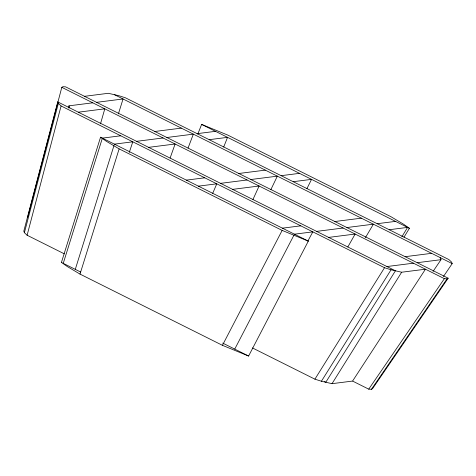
<?xml version="1.0" encoding="UTF-8"?>
<svg xmlns="http://www.w3.org/2000/svg" width="476" height="476" viewBox="0 0 476 476"><rect width="100%" height="100%" fill="white"/><g stroke="black" fill="none" stroke-linecap="round" stroke-linejoin="round"><path stroke-width="0.71" d="M324.483 381.585L325.81 382.246L395.437 270.796L57.763 101.912L23.8 231.199L24.395 232.687L27.114 235.233L64.337 253.851M27.537 217.693L50.129 131.739M50.504 130.305L61.803 87.328L62.903 86.691L65.593 86.846L448.166 278.192L372.535 388.672L371.429 389.308L368.739 389.154L352.799 381.181M24.395 232.687L58.364 103.399L57.763 101.912M27.114 235.233L61.083 105.952L58.364 103.399M68.395 107.987L68.96 105.827L92.76 102.816M100.507 123.802L104.797 108.837L78.314 112.187M61.428 262.425L100.555 137.207L308.317 241.118L248.603 356.036L222.435 345.326L80.01 274.093L67.378 266.584L61.428 262.425L80.676 272.052M63.254 263.335L102.382 138.117L120.749 135.791M118.423 113.829L123.04 98.978L96.557 102.334M75.291 269.356L113.978 145.555M80.01 274.093L119.137 148.881L106.499 141.372L100.555 137.207M129.288 152.391L132.786 141.812L114.418 144.139M170.134 157.99L175.103 143.996L148.619 147.352M188.068 148.024L193.345 134.143L166.862 137.499M197.814 134.036L201.645 124.397L227.814 135.107L390.832 216.639L403.464 224.148L409.414 228.313L404.011 237.167M223.714 146.989L227.546 137.356L209.178 139.682M212.689 193.345L216.788 183.825L198.421 186.152M252.952 199.504L259.105 186.009L232.621 189.365M270.904 189.543L277.341 176.156L250.864 179.511M306.907 188.663L311.548 179.369L293.18 181.695M222.435 345.326L282.149 230.408L308.317 241.118M234.739 349.104L293.775 235.501M307.889 241.023L312.827 231.86L294.454 234.186M347.843 246.961L355.144 234.043L328.66 237.399M365.467 237.578L373.38 224.184L346.897 227.54M401.803 236.881L407.587 227.397L389.213 229.73M314.904 379.17L384.531 267.72L391.046 269.791L401.649 272.224L425.449 269.208L352.573 381.068L332.022 383.674L321.419 381.24L314.904 379.17L252.429 347.926M321.419 381.24L391.046 269.791M332.022 383.674L401.649 272.224M433.1 271.344L441.002 259.688L440.163 257.587M443.465 276.491L452.2 263.609L451.605 262.121L448.886 259.569L125.432 97.794L118.917 95.73L108.314 93.296L84.52 96.313M368.739 389.154L444.37 278.668L447.059 278.829L448.166 278.192M371.429 389.308L447.059 278.829M154.825 131.477L181.308 128.121M136.582 141.33L163.066 137.975M197.141 133.661L215.509 131.334M186.378 180.13L204.751 177.804M238.821 173.49L265.305 170.134M220.584 183.343L247.068 179.987M281.137 175.674L299.511 173.347M282.417 228.165L300.79 225.838M334.86 221.518L361.343 218.169M316.623 231.378L343.107 228.022M377.176 223.708L395.55 221.382M405.165 256.683L431.649 253.327M386.928 266.542L413.412 263.186M417.202 262.704L441.002 259.688M201.645 124.397L409.414 228.313M114.526 94.718L452.2 263.609M61.803 87.328L444.37 278.668M61.083 105.952L384.531 267.72M119.137 148.881L282.149 230.408M222.703 343.083L248.603 356.036M68.96 105.827L69.805 107.933"/></g></svg>
